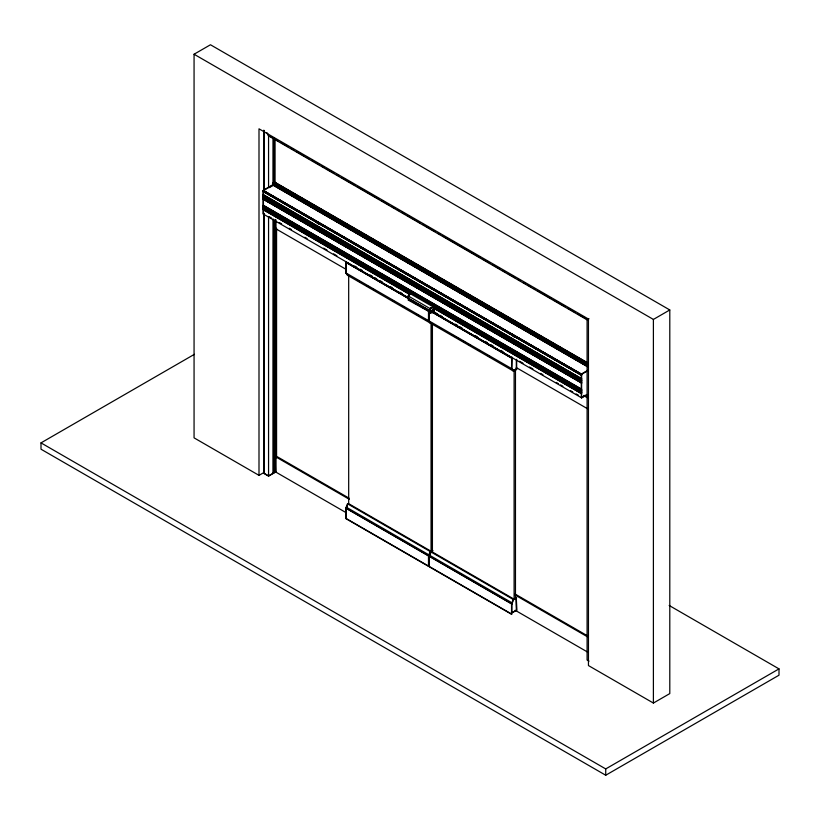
<?xml version="1.0" encoding="UTF-8"?>
<svg xmlns="http://www.w3.org/2000/svg" width="820" height="820" viewBox="0 0 820 820"><rect width="100%" height="100%" fill="white"/><g stroke="black" fill="none" stroke-linecap="round" stroke-linejoin="round"><path stroke-width="1.23" d="M511.536 612.97L516.661 610.408L516.323 597.698L513.238 599.471L511.536 603.868L511.536 614.262M263.199 194.678L581.626 378.768M263.199 196.851L581.728 380.746M263.189 195.806L581.626 379.855M263.199 199.034L581.728 382.93M263.189 197.989L581.626 382.048M263.538 194.904L263.435 195.867M263.538 198.132L263.435 199.147M263.199 205.277L581.626 389.367M263.199 207.47L581.626 391.55M263.199 209.653L409.621 294.431M263.527 209.899L263.435 214.153M581.38 388.987L581.277 389.961M581.38 391.171L581.277 392.155M581.718 390.299L263.199 206.332M581.708 389.233L263.097 205.174L263.097 199.239L581.626 383.135M581.708 391.417L263.097 207.357L263.097 206.558L581.626 390.453M581.728 392.462L434.026 307.336L581.626 392.647M275.704 471.807L275.663 219.739M516.661 359.283L516.661 369.389L513.587 371.163L347.485 275.274L345.784 272.845L345.968 261.693M346.306 261.887L346.122 273.039L347.823 275.469L348.51 275.069M511.721 357.387L511.536 368.549L513.238 370.968L516.661 369.389M513.587 371.163L511.875 368.744L512.069 357.582M581.688 379.752L263.097 195.662L263.097 194.863M581.688 381.935L263.097 197.856L263.097 197.056L581.626 380.952M587.786 366.878L272.578 184.9L272.578 183.301L274.362 181.948L587.366 362.655M346.122 517.471L345.784 508.164L347.485 503.777L513.587 599.666L516.661 597.893M346.368 513.002L346.368 508.308L347.26 506.75M429.26 554.638L428.737 555.837L346.378 508.287M511.577 614.293L429.167 566.712L429.167 556.308L430.879 551.922L432.929 550.732M429.167 556.308L430.879 551.922M429.936 555.027L429.424 556.226L511.782 603.817M511.793 603.786L512.305 602.587M511.875 613.175L511.875 604.063L513.587 599.666M409.375 294.339A1.445 0.84 60 0 1 409.487 293.867L410.4 293.755A1.445 0.84 60 0 1 411.425 293.16M409.662 294.165L263.097 209.541L263.097 208.741L432.273 306.383A1.445 0.84 60 0 1 432.734 306.772L433.298 312.102A1.445 0.84 60 0 1 433.185 312.574L432.591 312.82M581.677 378.676L263.097 194.576L263.097 190.465L581.626 374.371L581.626 375.427M272.619 473.109L273.214 473.458L273.439 472.843M581.657 393.672L433.985 308.207M272.619 472.914L276.156 471.705M258.997 475.354L194.063 437.859L194.063 54.233L210.463 44.762L669.796 309.96L669.796 693.587L653.396 703.058L588.452 665.563L588.452 319.031L258.997 128.822L258.997 475.354L264.46 472.197M272.804 183.332L273.603 182.87L587.704 364.213M263.517 190.527L273.429 184.808M269.267 187.647L273.347 185.289M263.948 190.896L580.499 373.858M434.231 309.745L430.315 310.944L346.491 262.267M669.161 605.467L779 668.884L779 675.198L605.724 775.238L41 449.196L41 442.882L194.412 354.312M433.298 311.323L430.285 311.959L408.278 299.249L408.842 299.946L408.329 300.13L409.17 300.11L408.35 300.14L431.176 312.768L430.254 312.779L430.285 308.781L431.176 308.197L430.244 308.689L408.35 296.04L408.698 295.303L408.278 298.316M430.223 312.768L431.494 312.481L430.264 312.779L431.002 312.789M430.879 322.629L430.192 323.018L428.491 320.599L428.491 311.354M431.566 323.018L430.879 323.418L428.737 320.384M272.763 473.437L268.56 475.856L264.276 473.376L264.276 213.651M263.784 213.436L263.784 473.376L268.56 476.143L276.207 471.736M432.714 312L511.782 357.643L512.367 357.305M589.006 661.145L587.089 660.038L587.089 319.82L589.006 318.724M194.063 54.233L653.396 319.431L669.796 309.96M581.359 374.033L587.96 370.22M581.277 378.276L581.277 374.648A2.583 1.496 -60 0 1 581.667 374.299L587.202 371.05M346.163 518.783L346.368 513.74M586.023 395.014L581.359 397.71L581.277 393.538M587.345 394.645L581.708 397.905L432.652 311.733M432.242 550.343L430.192 551.522L428.491 555.919L428.491 566.312M432.591 550.538L430.531 551.716L428.829 556.114L428.829 565.226M428.532 566.343L346.122 518.763L346.122 508.359L347.823 503.972L348.51 503.572L430.879 551.132M512.49 612.417L515.36 610.767M41 442.882L605.724 768.924L779 668.884M263.445 191.726L263.517 191.101A2.583 1.496 -60 0 1 264.481 190.353M430.285 308.75L431.494 308.535L430.264 308.72L430.285 310.76M273.398 473.15L273.439 219.75M275.54 471.9L275.151 456.484M433.298 310.39L430.285 311.016L346.327 262.482L346.368 267.382M432.089 312.358L433.903 312.225M274.044 182.768L587.991 364.101M270.784 136.632L278.534 141.112M280.747 142.393L288.507 146.872M290.721 148.143L294.042 150.07M296.256 151.341L304.015 155.821M306.229 157.102L309.55 159.018M311.764 160.3L313.978 161.581M316.192 162.852L319.523 164.779M321.737 166.05L323.951 167.331M326.165 168.612L333.914 173.092M337.245 175.008L339.459 176.29M341.673 177.561L354.968 185.238M357.182 186.519L379.332 199.311M381.546 200.592L389.305 205.061M391.519 206.343L394.84 208.26M397.054 209.541L399.279 210.822M401.492 212.103L404.813 214.02M407.027 215.301L414.776 219.77M417.001 221.051L420.322 222.968M422.536 224.249L424.75 225.531M426.964 226.812L434.723 231.281M438.044 233.208L440.258 234.479M442.472 235.76L480.13 257.511M482.355 258.782L490.104 263.261M492.318 264.542L500.077 269.021M502.291 270.292L505.612 272.219M507.826 273.49L510.04 274.772M512.254 276.053L515.585 277.97M517.799 279.251L520.013 280.532M523.334 282.449L525.548 283.73M527.762 285.001L531.093 286.928M533.307 288.199L535.521 289.481M537.736 290.762L541.056 292.678M543.27 293.96L551.03 298.439M553.244 299.71L565.431 306.752M567.645 308.033L575.394 312.502M577.618 313.783L586.474 318.898M266.766 132.82L268.56 135.925L587.089 319.82M274.31 182.112L587.304 362.819M587.161 363.096L274.167 182.388L587.161 363.311M273.829 182.829L276.043 184.111M278.246 185.381L281.567 187.298M283.781 188.579L285.995 189.85M288.209 191.132L291.52 193.048M293.734 194.32L301.473 198.788M303.687 200.07L310.329 203.903M313.64 205.82L325.806 212.841M333.555 217.31L335.759 218.591M339.08 220.498L341.294 221.779M343.508 223.06L345.712 224.332M349.033 226.248L351.247 227.529M353.461 228.8L355.675 230.082M358.986 231.998L361.2 233.269M363.414 234.551L366.735 236.467M368.938 237.738L371.152 239.02M373.366 240.301L376.687 242.207M378.901 243.489L381.105 244.77M383.319 246.041L386.64 247.958M388.854 249.239L396.593 253.708M398.807 254.979L405.439 258.812M408.76 260.729L420.926 267.75M423.14 269.032L425.344 270.313M428.665 272.219L430.879 273.501M433.093 274.782L436.404 276.688M438.618 277.97L440.832 279.251M443.046 280.522L446.367 282.439M448.571 283.72L450.785 284.991M454.106 286.908L456.32 288.189M458.523 289.46L461.844 291.377M464.058 292.658L466.272 293.929M468.486 295.21L471.797 297.127M474.011 298.408L476.225 299.679M478.439 300.96L481.75 302.877M483.964 304.148L491.703 308.617M493.917 309.898L500.559 313.732M503.869 315.649L506.083 316.92M508.297 318.201L516.036 322.67M518.25 323.941L520.464 325.222M523.785 327.139L525.989 328.41M528.203 329.691L531.524 331.608M533.738 332.889L535.952 334.16M538.156 335.441L541.477 337.358M543.691 338.629L545.905 339.91M548.108 341.181L551.429 343.098M553.643 344.38L561.382 348.848M563.596 350.13L571.335 354.599M573.549 355.87L585.716 362.891M272.578 183.301L588.012 365.32M587.93 365.464L272.722 183.485L272.722 184.818L587.93 366.806M276.596 186.417L278.8 187.688M281.014 188.969L283.228 190.24M286.549 192.157L288.763 193.438M296.502 197.907L298.716 199.188M306.454 203.657L308.668 204.928M325.253 214.512L328.574 216.429M335.206 220.252L338.527 222.169M346.265 226.638L348.479 227.919M356.228 232.388L358.432 233.669M360.646 234.94L362.86 236.221M376.134 243.878L378.348 245.159M404.885 260.483L408.206 262.4M420.373 269.421L423.694 271.338M425.898 272.619L428.112 273.89M430.326 275.171L433.647 277.088M441.385 281.557L443.599 282.828M451.338 287.297L453.552 288.579M455.766 289.86L457.98 291.131M461.291 293.047L463.505 294.329M471.244 298.798L473.458 300.069M500.005 315.392L503.326 317.309M521.018 327.529L523.232 328.81M540.923 339.019L543.137 340.3M546.458 342.217L548.662 343.488M550.876 344.769L553.09 346.05M556.411 347.967L558.625 349.238M566.364 353.707L568.578 354.988M576.316 359.457L578.53 360.728M275.007 185.761L277.447 187.001M279.435 188.323L287.4 192.751M292.924 195.939L290.495 194.709L294.031 196.779M308.187 204.918L294.913 197.261L308.412 205.072M310.401 206.199L332.746 218.93M334.734 220.242L342.698 224.68M344.687 225.992L352.651 230.42M354.64 231.742L358.186 233.618M360.175 234.93L362.604 236.17M364.592 237.482L368.139 239.358M370.127 240.68L372.557 241.92M374.545 243.232L388.044 250.858M390.033 252.17L402.425 259.161M404.414 260.473L412.152 264.942M414.366 266.223L427.856 273.839M429.844 275.161L437.818 279.589M439.807 280.911L447.771 285.339M449.76 286.651L453.07 288.568M455.284 289.849L457.724 291.079M459.712 292.402L467.677 296.83M469.665 298.152L497.535 314.07M499.523 315.392L507.488 319.82M509.476 321.132L517.44 325.56M519.429 326.883L522.976 328.758M524.964 330.07L527.403 331.311M529.392 332.633L532.928 334.509M534.917 335.821L537.356 337.061M539.345 338.373L547.309 342.801M552.834 345.999L550.404 344.759L553.941 346.829M554.822 347.311L588.001 366.468M288.507 193.582L273.019 184.643L263.179 190.322L581.708 374.227M310.421 206.271L389.151 251.689M390.053 252.252L453.296 288.722M455.305 289.921L548.416 343.641M554.843 347.393L568.322 355.132M570.33 356.331L588.022 366.55M263.517 191.101L581.277 374.166M263.097 190.947L581.626 374.842M263.097 191.531L581.626 375.457L581.626 393.446M316.94 223.03L319.154 224.332M512.961 336.2L515.175 337.502M581.657 380.685L263.097 196.759L263.097 195.959M581.657 382.868L263.097 198.942L263.097 198.143M581.657 390.187L263.097 206.261L263.097 205.461M586.997 394.451L587.428 397.659L583.758 395.547M410.769 293.714L263.097 208.454L263.097 207.655M433.985 307.111L581.657 392.38M410.769 293.919L263.199 208.516M434.026 308.433L581.626 393.733L581.626 397.854M584.106 395.353L587.428 397.269M584.024 395.496L587.684 397.608M434.231 310.688L430.315 311.877L408.421 299.228L408.421 298.295M269.319 216.757L271.533 218.038M279.282 222.507L281.578 223.839M289.255 228.267L291.469 229.549M304.835 237.267L307.059 238.548M323.664 248.132L326.985 250.049M333.555 253.841L336.877 255.758M354.588 265.987L356.813 267.269M360.216 269.237L362.43 270.518M370.179 274.987L372.393 276.268M374.525 277.498L376.739 278.779M380.142 280.747L382.366 282.018M390.115 286.498L392.329 287.779M399.996 292.207L402.21 293.488M434.415 312.071L437.736 313.988M439.868 315.218L442.082 316.499M455.377 324.177L457.673 325.499M459.805 326.729L462.019 328.01M475.303 335.687L477.599 337.01M485.276 341.438L487.49 342.719M490.893 344.687L493.107 345.958M500.856 350.437L503.08 351.718M519.603 361.261L523.006 363.229M529.576 367.011L532.897 368.928M540.646 373.407L542.942 374.73M556.237 382.407L558.451 383.688M560.583 384.918L562.879 386.24M570.546 390.668L572.76 391.95M576.163 393.918L578.387 395.199M408.903 298.029L263.097 213.958L263.097 209.838M408.965 298.285L346.368 262.338M432.714 312.184L511.782 357.838M431.566 311.692L511.782 358.002M345.804 262.349L408.77 298.716M431.392 311.764L511.875 358.34M275.715 228.718L345.999 269.298M516.272 367.596L587.653 408.811M345.784 272.845L511.875 368.744M357.294 280.143L360.595 282.049M367.186 285.852L370.476 287.758M372.669 289.019L374.873 290.29M392.442 300.438L394.635 301.709M402.323 306.147L404.516 307.408M415.504 313.752L418.794 315.649M425.385 319.462L428.686 321.358M439.243 327.457L441.447 328.728M452.425 335.072L455.725 336.969M457.919 338.24L460.112 339.511M462.306 340.771L465.606 342.678M467.8 343.949L469.993 345.21M477.681 349.648L479.884 350.919M487.572 355.357L489.765 356.628M510.634 368.672L513.925 370.578M349.053 498.17L276.576 456.33L276.576 228.226M514.929 593.936L587.407 635.787M275.715 456.822L349.299 499.298M515.175 595.064L587.653 636.914M513.925 599.072L431.566 551.522L431.566 552.608M346.716 507.406L429.085 554.955M429.762 555.355L512.131 602.905M345.784 508.164L511.875 604.063M516.661 610.408L516.323 597.698L516.323 610.162M345.999 512.592L275.715 472.012L275.715 219.76M515.175 610.264L587.653 652.105M272.978 472.586L273.675 472.996L273.675 219.75M428.491 565.021L429.167 565.421M346.368 518.619L428.737 566.169M429.413 566.569L511.782 614.118M273.162 473.437L273.162 218.909M432.734 306.772L433.185 307.551M430.531 323.223L428.829 320.794L428.829 311.549M267.34 133.229L268.56 135.361M581.38 379.434L581.277 380.459M581.38 381.618L581.277 382.653M263.538 205.43L263.435 206.466M263.538 207.624L263.435 208.649M653.396 319.431L653.396 703.058M605.724 768.924L605.724 775.238M581.277 378.563L581.277 379.363M581.277 380.757L581.277 381.556M581.277 382.94L581.277 388.875M581.277 390.258L581.277 391.058M581.277 392.442L581.277 393.251M516.323 360.349L516.323 369.195M515.636 598.087L515.636 599.174M515.462 368.897L515.462 599.276M514.099 369.687L514.099 598.784M432.417 323.51L432.417 551.327M431.73 323.408L431.73 552.506M431.053 323.018L431.053 550.835M429.167 311.743L429.167 320.989M348.684 275.458L348.684 503.275M346.368 268.119L346.368 272.814M276.217 228.708L276.207 457.662M276.156 228.698L276.156 457.642M275.387 220.037L275.387 472.002M275.264 220.108L275.264 472.074M275.059 138.887L275.059 182.665M275.151 220.805L275.151 228.483M274.372 139.287L274.372 183.065M273.798 137.821L273.798 183.864M273.798 219.678L273.798 472.925M273.675 137.893L273.675 182.655M273.695 182.921L273.695 183.536M273.439 137.842L273.378 182.829M273.162 138.334L273.204 183.126M268.56 135.925L268.56 187.083M268.56 216.5L268.56 476.143M264.276 130.482L264.276 190.619M264.378 191.911L264.378 191.695A3.864 2.235 -60 0 0 264.019 190.896M263.784 130.195L263.784 190.383M263.435 191.757L263.435 194.77M263.435 196.154L263.435 196.954M263.435 197.251L263.435 198.05M263.435 199.434L263.435 205.369M263.435 206.753L263.435 207.552M263.435 208.946L263.435 209.746M433.452 312.184A1.445 0.84 60 0 0 434.323 311.508L434.323 307.561A1.445 0.84 60 0 0 433.298 305.788M408.698 295.303L408.288 296.051L408.719 295.385M408.934 295.231L408.329 296.03L408.934 295.231M431.043 307.756L430.254 308.699L431.043 307.756M263.599 191.562L581.441 375.068L263.599 191.562"/></g></svg>
